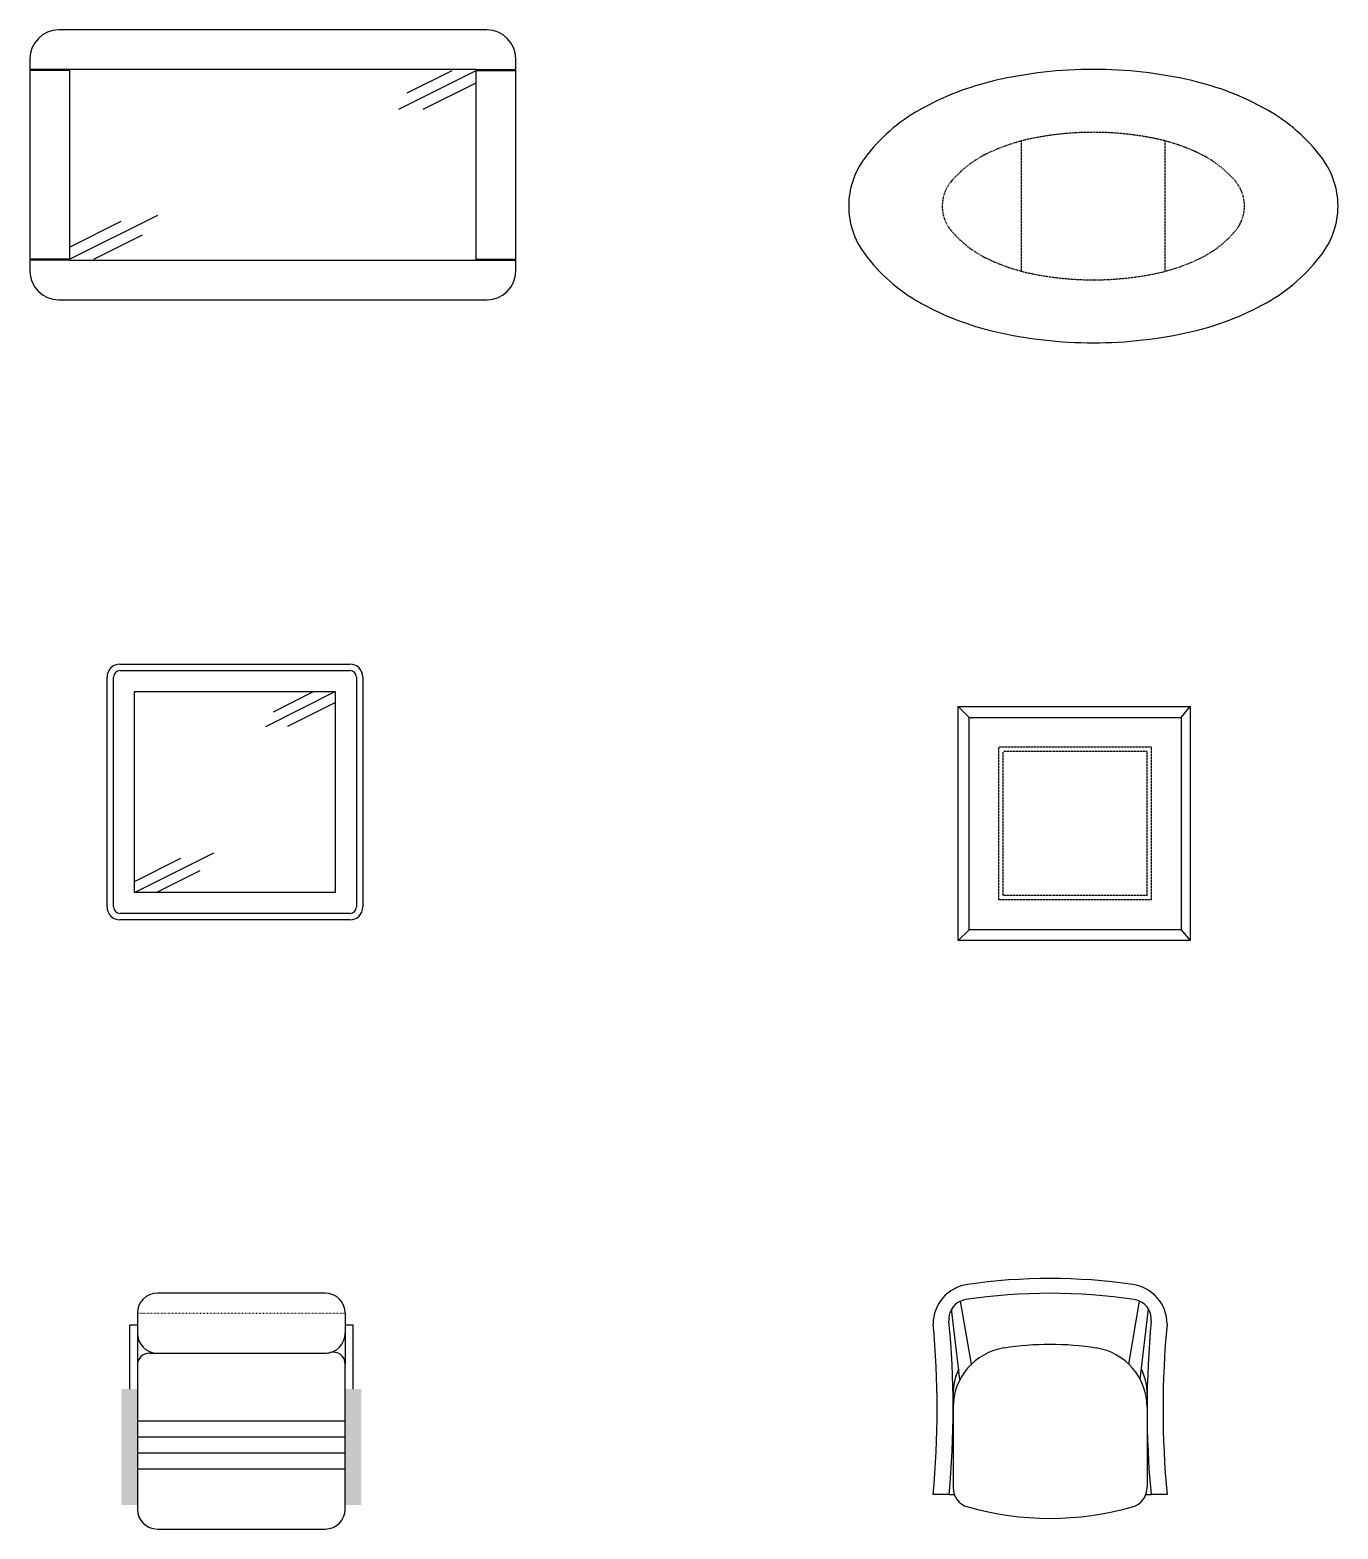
# Model space of a CAD drawing. Header units: millimetres. Extents: x -321 to 437, y 355 to 1091.
# Drawn here: x -320.8 to 6.4, y 361.4 to 736.4 of the extents above; entities that cross this region are included whole.
import ezdxf

# ---------------------------------------------------------------- set-up
doc = ezdxf.new("R2010")
doc.units = ezdxf.units.MM
doc.linetypes.add('DOT', pattern=[0.25, 0, -0.25])
doc.linetypes.add('HIDDEN', pattern=[0.375, 0.25, -0.125])

msp = doc.modelspace()

# ---------------------------------------------------------------- linework, layer by layer
at = {"color": 0}
for p, q in [((-206.54, 736.43), (-313.64, 736.43)), ((-320.84, 729.23), (-320.84, 676.13)), ((-199.34, 676.13), (-199.34, 729.23)), ((-310.94, 726.53), (-320.84, 726.53)), ((-310.94, 726.26), (-320.84, 726.26)), ((-209.24, 726.53), (-310.94, 726.53)), ((-310.94, 726.53), (-310.94, 678.83)), ((-209.24, 726.53), (-199.34, 726.53)), ((-209.24, 678.83), (-209.24, 726.53)), ((-209.24, 726.26), (-199.34, 726.26)), ((-310.94, 679.1), (-320.84, 679.1)), ((-310.94, 678.83), (-320.84, 678.83)), ((-310.94, 678.83), (-209.24, 678.83)), ((-209.24, 679.1), (-199.34, 679.1)), ((-209.24, 678.83), (-199.34, 678.83)), ((-313.64, 668.93), (-206.54, 668.93)), ((-298.32, 577.8), (-240.81, 577.8)), ((-301.56, 517.05), (-301.56, 574.56)), ((-299.94, 517.05), (-299.94, 574.56)), ((-298.32, 576.18), (-240.81, 576.18)), ((-239.19, 574.56), (-239.19, 517.05)), ((-237.57, 574.56), (-237.57, 517.05)), ((-294.68, 570.92), (-244.46, 570.92)), ((-294.68, 520.7), (-294.68, 570.92)), ((-244.46, 570.92), (-244.46, 520.7)), ((-88.65, 567.16), (-30.65, 567.16)), ((-88.65, 508.66), (-88.65, 567.16)), ((-85.95, 564.46), (-88.65, 567.16)), ((-32.85, 564.46), (-30.65, 567.16)), ((-30.65, 567.16), (-30.65, 508.66)), ((-85.95, 564.46), (-32.85, 564.46)), ((-85.95, 511.36), (-85.95, 564.46)), ((-32.85, 564.46), (-32.85, 511.36)), ((-244.46, 520.7), (-294.68, 520.7)), ((-240.81, 515.43), (-298.32, 515.43)), ((-240.81, 513.81), (-298.32, 513.81)), ((-85.95, 511.36), (-88.65, 508.66)), ((-32.85, 511.36), (-85.95, 511.36)), ((-32.85, 511.36), (-30.65, 508.66)), ((-30.65, 508.66), (-88.65, 508.66)), ((-88.21, 398.86), (-90.3, 416.49)), ((-85.33, 402.7), (-88.07, 418.47)), ((-46.01, 402.7), (-43.27, 418.47)), ((-43.13, 398.86), (-41.04, 416.49)), ((-293.98, 415.44), (-293.98, 410.44)), ((-241.98, 415.44), (-241.98, 410.44)), ((-293.98, 410.44), (-293.98, 402.44)), ((-241.98, 410.44), (-241.98, 402.69)), ((-89.92, 391.9), (-89.92, 371.79)), ((-41.42, 391.9), (-41.42, 371.79)), ((-293.98, 388.5), (-241.98, 388.5)), ((-293.98, 384.5), (-241.98, 384.5)), ((-293.98, 380.5), (-241.98, 380.5)), ((-293.98, 376.5), (-241.98, 376.5)), ((-90.92, 370.11), (-94.92, 370.11)), ((-90.92, 370.11), (-89.63, 370.11)), ((-41.71, 370.11), (-40.42, 370.11)), ((-36.42, 370.11), (-40.42, 370.11))]:
    msp.add_line(p, q, dxfattribs=at)
at = {"color": 131}
for p, q in [((-228.57, 716.6), (-209.24, 726.26)), ((-226.47, 720.67), (-215.27, 726.26)), ((-222.45, 716.64), (-209.24, 723.24)), ((-310.94, 679.1), (-288.87, 690.14)), ((-310.94, 682.12), (-298.04, 688.57)), ((-304.9, 679.1), (-292.68, 685.21)), ((-261.85, 562.22), (-244.46, 570.92)), ((-259.96, 565.88), (-249.89, 570.92)), ((-256.35, 562.25), (-244.46, 568.2)), ((-294.68, 520.7), (-274.81, 530.63)), ((-294.68, 523.41), (-283.07, 529.22)), ((-289.24, 520.7), (-278.25, 526.19))]:
    msp.add_line(p, q, dxfattribs=at)
at = {"color": 0, "linetype": 'HIDDEN'}
for p, q in [((-72.85, 676.09), (-72.85, 708.67)), ((-36.85, 676.09), (-36.85, 708.67)), ((-40.32, 556.99), (-78.48, 556.99)), ((-78.48, 518.83), (-78.48, 556.99)), ((-41.4, 555.91), (-77.4, 555.91)), ((-77.4, 519.91), (-77.4, 555.91)), ((-41.4, 519.91), (-41.4, 555.91)), ((-40.32, 518.83), (-40.32, 556.99)), ((-40.32, 518.83), (-78.48, 518.83)), ((-41.4, 519.91), (-77.4, 519.91))]:
    msp.add_line(p, q, dxfattribs=at)
at = {"color": 0, "linetype": 'Continuous'}
for p, q in [((-246.98, 420.44), (-288.98, 420.44)), ((-295.98, 412.44), (-295.98, 396.44)), ((-293.98, 412.44), (-295.98, 412.44)), ((-239.98, 412.44), (-241.98, 412.44)), ((-239.98, 396.44), (-239.98, 412.44)), ((-290.98, 405.44), (-246.98, 405.44)), ((-293.98, 402.44), (-293.98, 366.44)), ((-241.98, 366.44), (-241.98, 402.69)), ((-288.98, 361.44), (-246.98, 361.44))]:
    msp.add_line(p, q, dxfattribs=at)
at = {"color": 0, "linetype": 'DOT'}
msp.add_line((-293.98, 415.44), (-241.98, 415.44), dxfattribs=at)
at = {"color": 0}
for centre, radius, start, end in [((-313.64, 729.23), 7.2, 90, 180), ((-206.54, 729.23), 7.2, 0, 90), ((-63.43, 654.47), 71.13, 103.0329, 119.1975), ((-54.85, 617.42), 109.16, 90, 103.0329), ((-54.85, 617.42), 109.16, 76.9671, 90), ((-46.27, 654.47), 71.13, 60.8025, 76.9671), ((-76.47, 677.82), 44.39, 119.1975, 143.4533), ((-33.23, 677.82), 44.39, 36.5467, 60.8025), ((-96.12, 692.38), 19.93, 143.4533, 180), ((-13.58, 692.38), 19.93, 0, 36.5467), ((-96.12, 692.38), 19.93, 180, 216.5467), ((-13.58, 692.38), 19.93, 323.4533, 0), ((-76.47, 706.95), 44.39, 216.5467, 240.8025), ((-33.23, 706.95), 44.39, 299.1975, 323.4533), ((-313.64, 676.13), 7.2, 180, 270), ((-206.54, 676.13), 7.2, 270, 0), ((-63.43, 730.29), 71.13, 240.8025, 256.9671), ((-46.27, 730.29), 71.13, 283.0329, 299.1975), ((-54.85, 767.34), 109.16, 256.9671, 270), ((-54.85, 767.34), 109.16, 270, 283.0329), ((-298.32, 574.56), 3.24, 90, 180), ((-240.81, 574.56), 3.24, 0, 90), ((-298.32, 574.56), 1.62, 90, 180), ((-240.81, 574.56), 1.62, 0, 90), ((-298.32, 517.05), 3.24, 180, 270), ((-298.32, 517.05), 1.62, 180, 270), ((-240.81, 517.05), 3.24, 270, 0), ((-240.81, 517.05), 1.62, 270, 0), ((-65.67, 280.02), 144.09, 81.7463, 98.2537), ((-84.92, 412.72), 10, 98.2537, 180), ((-65.67, 276.32), 144.09, 81.5908, 98.4092), ((-46.42, 412.72), 10, 0, 81.7463), ((-86.01, 413.91), 5, 98.4092, 185.5541), ((-45.33, 413.91), 5, 354.4459, 81.5908), ((-321.38, 391.42), 227.46, 354.6255, 5.3745), ((-317.38, 391.42), 227.46, 354.6255, 5.5541), ((186.04, 391.42), 227.46, 174.4459, 185.3745), ((190.04, 391.42), 227.46, 174.6255, 185.3745), ((-74.92, 391.9), 15, 98.7935, 180), ((-65.67, 332.1), 75.51, 81.2065, 98.7935), ((-56.42, 391.9), 15, 0, 81.2065), ((-74.95, 395.07), 15, 154.748, 180), ((-56.39, 395.07), 15, 0, 25.252), ((-84.92, 371.79), 5, 180, 254.1561), ((-46.42, 371.79), 5, 285.8439, 0), ((-65.67, 439.62), 75.51, 254.1561, 285.8439)]:
    msp.add_arc(centre, radius, start, end, dxfattribs=at)
at = {"color": 0, "linetype": 'HIDDEN'}
for centre, radius, start, end in [((-60.74, 662.73), 47.51, 101.4297, 116.0168), ((-54.85, 633.6), 77.23, 90, 101.4297), ((-54.85, 633.6), 77.23, 78.5703, 90), ((-48.96, 662.73), 47.51, 63.9832, 78.5703), ((-69.67, 681.03), 27.14, 116.0168, 139.681), ((-40.02, 681.03), 27.14, 40.319, 63.9832), ((-83.04, 692.38), 9.61, 139.681, 180), ((-26.66, 692.38), 9.61, 0, 40.319), ((-83.04, 692.38), 9.61, 180, 220.319), ((-26.66, 692.38), 9.61, 319.681, 0), ((-69.67, 703.73), 27.14, 220.319, 243.9832), ((-40.02, 703.73), 27.14, 296.0168, 319.681), ((-60.74, 722.03), 47.51, 243.9832, 258.5703), ((-48.96, 722.03), 47.51, 281.4297, 296.0168), ((-54.85, 751.16), 77.23, 258.5703, 270), ((-54.85, 751.16), 77.23, 270, 281.4297)]:
    msp.add_arc(centre, radius, start, end, dxfattribs=at)
at = {"color": 0, "linetype": 'Continuous'}
for centre, radius, start, end in [((-288.98, 415.44), 5, 90, 180), ((-246.98, 415.44), 5, 0, 90), ((-288.98, 410.44), 5, 180, 270), ((-246.98, 410.44), 5, 270, 0), ((-290.98, 402.44), 3, 90, 180), ((-246.98, 410.44), 5, 270, 284.4775), ((-244.98, 402.69), 3, 0, 104.4775), ((-288.98, 366.44), 5, 180, 270), ((-246.98, 366.44), 5, 270, 0)]:
    msp.add_arc(centre, radius, start, end, dxfattribs=at)
for points in [[(-297.98, 396.44), (-293.98, 396.44), (-297.98, 367.44), (-293.98, 367.44)], [(-241.98, 396.44), (-237.98, 396.44), (-241.98, 367.44), (-237.98, 367.44)]]:
    msp.add_solid(points, dxfattribs=at)

doc.saveas('drawing.dxf')
